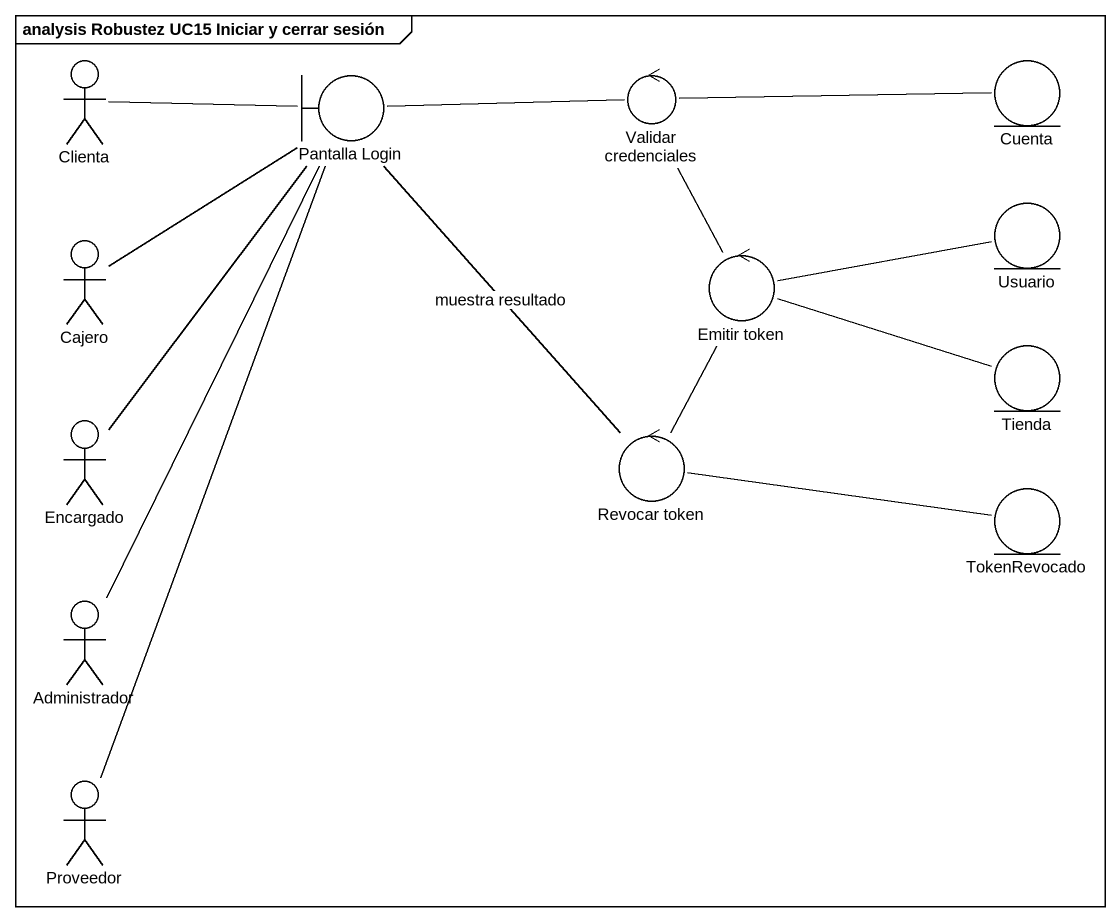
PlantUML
@startuml
mainframe analysis Robustez UC15 Iniciar y cerrar sesión
actor Clienta
boundary "Pantalla Login" as Pantalla_Login
control "Validar credenciales" as Validar_credenciales
entity Cuenta
entity Usuario
actor Cajero
control "Emitir token" as Emitir_token
entity Tienda
actor Encargado
control "Revocar token" as Revocar_token
entity TokenRevocado
actor Administrador
actor Proveedor
Clienta -right- Pantalla_Login
Pantalla_Login -right- Validar_credenciales
Validar_credenciales -right- Cuenta
Validar_credenciales -- Emitir_token
Cajero -up- Pantalla_Login
Emitir_token -right- Usuario
Emitir_token -right- Tienda
Emitir_token -- Revocar_token
Encargado -up- Pantalla_Login
Revocar_token -up- Pantalla_Login : muestra resultado
Revocar_token -right- TokenRevocado
Administrador -up- Pantalla_Login
Proveedor -up- Pantalla_Login
@enduml
